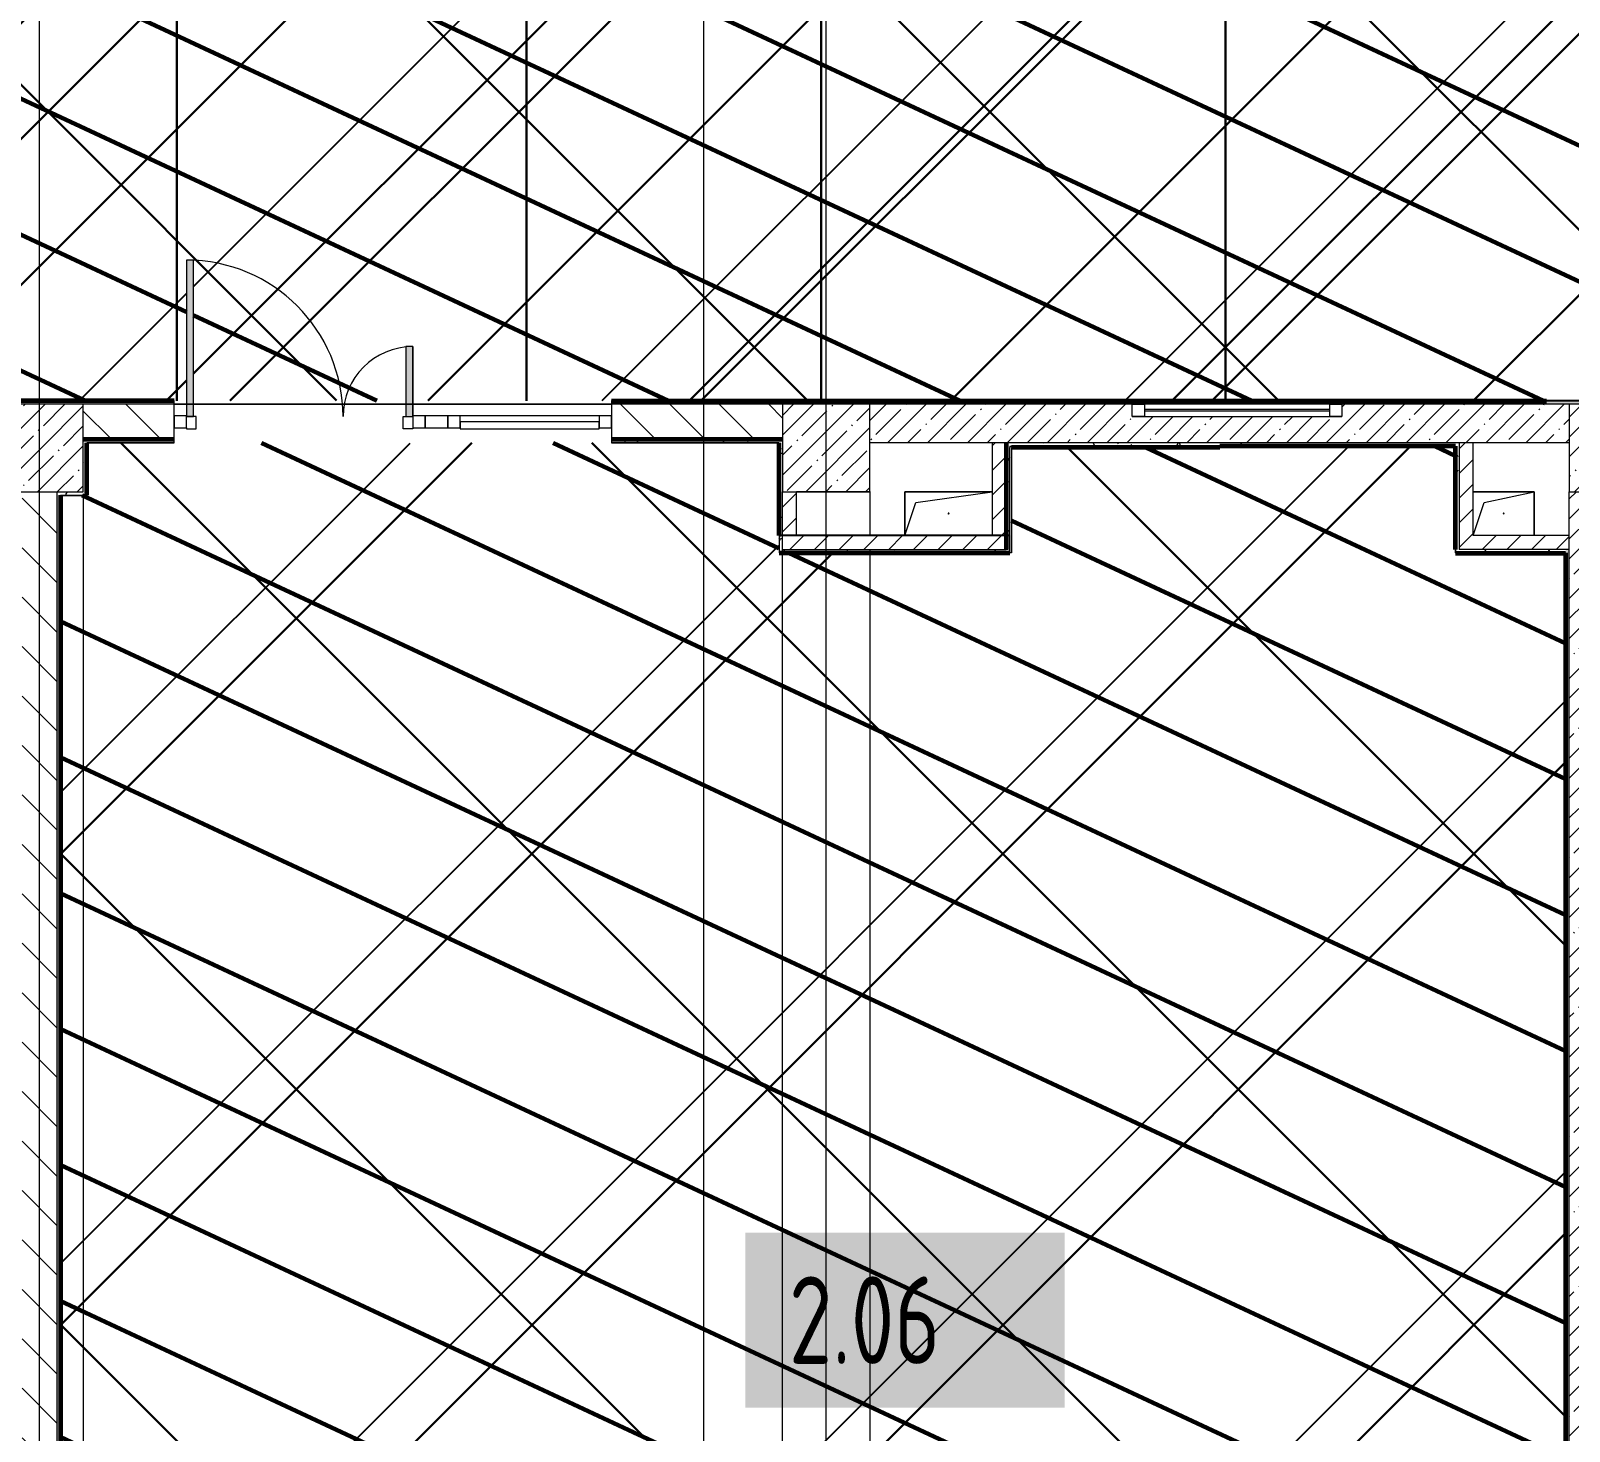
# Model space of a CAD drawing. Header units: millimetres. Extents: x -164500 to 426394, y -51911 to 102118.
# Drawn here: x 205382 to 214182, y 2025 to 10036 of the extents above; entities that cross this region are included whole.
import ezdxf

# ---------------------------------------------------------------- set-up
doc = ezdxf.new("R2010")
doc.units = ezdxf.units.MM
doc.linetypes.add('Осевая', pattern=[6350, 1270, -952.5, 3175, -952.5])
for name, color, linetype, lineweight in [('0) шлифовка', 5, 'Continuous', 60), ('1.4) Плинтус ПЛ-4', 6, 'Continuous', 60), ('5.3) Л-7 Линолеум 4 вып', 230, 'Continuous', 30), ('7.5) НЗ Линолеум Темпо ПЛЮС', 134, 'Continuous', 30), ('A-DETL-GENF', 7, 'Continuous', 9), ('A-FLOR', 7, 'Continuous', 9), ('A-GENM', 7, 'Continuous', 9), ('A-GLAZ', 7, 'Continuous', 9), ('A-GLAZ-1', 7, 'Continuous', 5), ('A-GLAZ-CURT', 7, 'Continuous', 9), ('A-GLAZ-CURT-2', 7, 'Continuous', 20), ('A-GLAZ-CWMG', 7, 'Continuous', 9), ('A-GLAZ-CWMG-1', 7, 'Continuous', 20), ('A-WALL', 7, 'Continuous', 5), ('I-WALL', 7, 'Continuous', 5), ('S-COLS', 7, 'Continuous', 9), ('S-COLS-1', 7, 'Continuous', 5), ('Оси', 7, 'Continuous', 9), ('Оси-2', 7, 'Осевая', 9)]:
    doc.layers.add(name, color=color, linetype=linetype, lineweight=lineweight)
for name, color, linetype in [('2) защита вин плитк', 6, 'Continuous'), ('3.1) Наливной пол', 3, 'Continuous'), ('3.2.3) Нал-ой пол 4 вып', 3, 'Continuous'), ('3.2.3) П-13.2', 6, 'Continuous')]:
    doc.layers.add(name, color=color, linetype=linetype)
doc.layers.add('A-AREA-PATT-2', color=7, linetype='Continuous', lineweight=5, true_color=0xcde0ef, transparency=1)
doc.layers.add('A-FLOR-PATT-1', color=7, linetype='Continuous', lineweight=9, true_color=0xeef6ff, transparency=0.5)
for name, color, linetype, lineweight, true_color in [('A-DOOR-1', 7, 'Continuous', 5, 0xc0c0c0), ('A-WALL-1', 9, 'Continuous', 5, 0x808080), ('A-WALL-FNSH-1', 9, 'Continuous', 5, 0x808080)]:
    doc.layers.add(name, color=color, linetype=linetype, lineweight=lineweight, true_color=true_color)
doc.styles.add('СПДС', font='ГОСТ тип А.ttf', dxfattribs={"width": 0.9})
pattern_1 = [(45, (148772.12, -0.94), (-114.04925, 114.04925), []), (45, (148886.17, -0.94), (-114.04925, 114.04925), [201.612, -40.322, 6.706, -33.617])]
pattern_2 = [(135, (148772.12, -0.94), (-141.42136, -141.42136), [])]
pattern_3 = [(45, (148772.12, -0.94), (-70.71068, 70.71068), [])]
pattern_4 = [(0, (148772.123, -0.94), (243.84, 60.96), [20.117, -162.763, 20.117, -162.763, -975.36]), (0, (148772.123, -0.94), (243.84, 60.96), [-365.76, 20.117, -345.643, 20.117, -162.763, -426.72]), (0, (148772.123, -0.94), (243.84, 60.96), [-914.4, 20.117, -101.803, 20.117, -284.683]), (120, (148863.563, 29.54), (-174.71291, 180.691634), [20.117, -162.763, 20.117, -162.763, -975.36]), (120, (148863.563, 29.54), (-174.71291, 180.691634), [-365.76, 20.117, -345.643, 20.117, -162.763, -426.72]), (120, (148863.563, 29.54), (-174.71291, 180.691634), [-914.4, 20.117, -101.803, 20.117, -284.683]), (240, (148894.043, 151.46), (-69.12709, -241.651634), [20.117, -162.763, 20.117, -162.763, -975.36]), (240, (148894.043, 151.46), (-69.12709, -241.651634), [-365.76, 20.117, -345.643, 20.117, -162.763, -426.72]), (240, (148894.043, 151.46), (-69.12709, -241.651634), [-914.4, 20.117, -101.803, 20.117, -284.683])]
pattern_5 = [(45, (205553.1, 26879), (-1347.04, 1347.04), [])]

# ---------------------------------------------------------------- blocks, each defined once
blk = doc.blocks.new('BSC_Колонна _Прямоугольная - 500х500-V282-Объем проектирования 2 этажа')
at = {"layer": 'S-COLS-1'}
h = blk.add_hatch(dxfattribs=at)
h.set_pattern_fill('FP_8', color=256, style=0, pattern_type=2)
h.set_pattern_definition([(45, (-61160, -7650), (-114.04925, 114.04925), []), (45, (-61045.95, -7650), (-114.04925, 114.04925), [201.613, -40.323, 6.706, -33.617])])
h.paths.add_polyline_path([(250, -250), (250, 250), (-250, 250), (-250, -250)])
for p, q in [((250, 250), (-250, 250)), ((-250, 250), (-250, -250)), ((250, -250), (250, 250)), ((-250, -250), (250, -250))]:
    blk.add_line(p, q, dxfattribs=at)
blk = doc.blocks.new('BSC_Колонна _Прямоугольная - 500х500-V293-Объем проектирования 2 этажа')
at = {"layer": 'S-COLS-1'}
h = blk.add_hatch(dxfattribs=at)
h.set_pattern_fill('FP_19', color=256, style=0, pattern_type=2)
h.set_pattern_definition([(45, (-65660, -7650), (-114.04925, 114.04925), []), (45, (-65545.95, -7650), (-114.04925, 114.04925), [201.613, -40.323, 6.706, -33.617])])
h.paths.add_polyline_path([(-250, -250), (250, -250), (250, 250), (-250, 250), (-250, 123.2)])
for p, q in [((250, 250), (-250, 250)), ((-250, 250), (-250, -250)), ((250, -250), (250, 250)), ((-250, -250), (250, -250))]:
    blk.add_line(p, q, dxfattribs=at)
blk = doc.blocks.new('BSC_Колонна _Прямоугольная - 500х500-V311-Объем проектирования 2 этажа')
at = {"layer": 'S-COLS-1'}
h = blk.add_hatch(dxfattribs=at)
h.set_pattern_fill('FP_64', color=256, style=0, pattern_type=2)
h.set_pattern_definition([(45, (-56660, -7650), (-114.04925, 114.04925), []), (45, (-56545.95, -7650), (-114.04925, 114.04925), [201.613, -40.323, 6.706, -33.617])])
h.paths.add_polyline_path([(100, -250), (250, -250), (250, 250), (-250, 250), (-250, -250), (-100, -250)])
for p, q in [((250, 250), (-250, 250)), ((-250, 250), (-250, -250)), ((250, -250), (250, 250)), ((-250, -250), (250, -250))]:
    blk.add_line(p, q, dxfattribs=at)
blk = doc.blocks.new('GM_Отверстие прямоугольное _в плите_ - Отверстие-21981336-Объем проектирования 2 этажа')
at = {"layer": 'A-GENM'}
for p, q in [((-175, 125), (175, 125)), ((175, 125), (-175, 125)), ((-112.5, 62.5), (175, 125)), ((175, 125), (175, -125)), ((175, -125), (175, 125)), ((-175, -125), (-112.5, 62.5))]:
    blk.add_line(p, q, dxfattribs=at)
for start, end in [(360, 180), (180, 360)]:
    blk.add_arc((0, 0), 2.5, start, end, dxfattribs=at)
blk = doc.blocks.new('GM_Отверстие прямоугольное _в плите_ - Отверстие-V416-Объем проектирования 2 этажа')
at = {"layer": 'A-GENM'}
for p, q in [((-250, -125), (-250, 125)), ((-250, 125), (250, 125)), ((250, 125), (-250, 125)), ((-250, 125), (-250, -125)), ((-187.5, 62.5), (250, 125)), ((-250, -125), (-187.5, 62.5))]:
    blk.add_line(p, q, dxfattribs=at)
for start, end in [(360, 180), (180, 360)]:
    blk.add_arc((0, 0), 2.5, start, end, dxfattribs=at)
blk = doc.blocks.new('120_Окно_СКБ_1Ст - 120_Окно_СКБ_1Ст 400х1200 EI30-24228621-Объем проектирования 2 этажа')
at = {"layer": 'A-GLAZ'}
for p, q in [((-600, 40), (-600, 110)), ((-600, 110), (-530, 110)), ((-530, 110), (-530, 40)), ((530, 40), (530, 110)), ((530, 110), (600, 110)), ((600, 110), (600, 40)), ((-530, 40), (-600, 40)), ((600, 40), (530, 40))]:
    blk.add_line(p, q, dxfattribs=at)
at = {"layer": 'A-GLAZ-1'}
for p, q in [((600, 110), (-600, 110)), ((-600, 40), (600, 40)), ((530, 80), (-530, 80)), ((530, 70), (-530, 70))]:
    blk.add_line(p, q, dxfattribs=at)
blk = doc.blocks.new('Прямоугольный импост - 50 x 70 мм-31700031-Объем проектирования 2 этажа')
at = {"layer": 'A-GLAZ-CWMG-1'}
for p, q in [((-70, 35), (0, 35)), ((-70, -35), (-70, 35)), ((0, 35), (0, -35)), ((0, -35), (-70, -35))]:
    blk.add_line(p, q, dxfattribs=at)
blk = doc.blocks.new('Системная панель - Стемалит - 40мм-32257327-Объем проектирования 2 этажа')
at = {"layer": 'A-GLAZ-CURT-2'}
for p, q in [((65, 35), (-65, 35)), ((-65, 35), (-65, -35)), ((65, -35), (65, 35)), ((-65, -35), (65, -35))]:
    blk.add_line(p, q, dxfattribs=at)
blk = doc.blocks.new('Прямоугольный импост - 50 x 70 мм-31687886-Объем проектирования 2 этажа')
at = {"layer": 'A-GLAZ-CWMG-1'}
for p, q in [((-35, 35), (35, 35)), ((-35, -35), (-35, 35)), ((35, 35), (35, -35)), ((35, -35), (-35, -35))]:
    blk.add_line(p, q, dxfattribs=at)
blk = doc.blocks.new('Прямоугольный импост - 50 x 70 мм-31701779-Объем проектирования 2 этажа')
at = {"layer": 'A-GLAZ-CWMG-1'}
for p, q in [((0, 35), (-70, 35)), ((-70, 35), (-70, -35)), ((0, -35), (0, 35)), ((-70, -35), (0, -35))]:
    blk.add_line(p, q, dxfattribs=at)
blk = doc.blocks.new('Системная панель - Стекло - 40мм-V499-Объем проектирования 2 этажа')
at = {"layer": 'A-GLAZ-CURT-2'}
for p, q in [((397.5, 0), (-397.5, 0)), ((-397.5, 0), (-397.5, -40)), ((397.5, -40), (397.5, 0)), ((-397.5, -40), (397.5, -40))]:
    blk.add_line(p, q, dxfattribs=at)
blk = doc.blocks.new('Прямоугольный импост - 50 x 70 мм-31702100-Объем проектирования 2 этажа')
at = {"layer": 'A-GLAZ-CWMG-1'}
for p, q in [((-35, 35), (35, 35)), ((-35, -35), (-35, 35)), ((35, 35), (35, -35)), ((35, -35), (-35, -35))]:
    blk.add_line(p, q, dxfattribs=at)
blk = doc.blocks.new('Прямоугольный импост - 50 x 70 мм-31720914-Объем проектирования 2 этажа')
at = {"layer": 'A-GLAZ-CWMG'}
blk.add_line((6460, 7920), (5665, 7920), dxfattribs=at)

msp = doc.modelspace()

# ---------------------------------------------------------------- hatches: boundary and pattern name
at = {"layer": '0) шлифовка', "true_color": 0x2776bb}
h = msp.add_hatch(dxfattribs=at)
h.set_pattern_fill('ANSI31', color=152, scale=222, angle=110)
h.set_pattern_definition([(155, (148903.1, 14959), (-297.8825, -638.811), [])])
h.paths.add_polyline_path([(224231.123, 10682.29), (223453.123, 10682.29), (223453.123, 10722.29), (224231.123, 10722.29), (224231.123, 10879), (222787.313, 10879), (222787.313, 10868.5), (222281.123, 10868.5), (222202.123, 10868.5), (222202.123, 10835), (222157.123, 10835), (222157.123, 10868.5), (215723.623, 10868.5), (215563.123, 10868.5), (215068.123, 10868.5), (210711.123, 10879), (210711.123, 10900), (210722.91, 11349), (210153.123, 11349), (210153.123, 10879), (210152.123, 10879), (210132.123, 10879), (207912.123, 10879), (196011.836, 10879), (196011.836, 10900), (193553.836, 10900), (193553.836, 10879), (191173.123, 10879), (191173.123, 10209), (187533.123, 10209), (187533.123, 10130), (187533.123, 7921), (188333.123, 7921), (188403.123, 7921), (188403.123, 8725), (188443.123, 8725), (188443.123, 7921), (189658.123, 7921), (189658.123, 8230), (189698.123, 8230), (189698.123, 7921), (197272.123, 7921), (197272.123, 8725), (197312.123, 8725), (197312.123, 7921), (198527.123, 7921), (198527.123, 8230), (198567.123, 8230), (198567.123, 7921), (206273.123, 7921), (206273.123, 8725), (206313.123, 8725), (206313.123, 7921), (207528.123, 7921), (207528.123, 8230), (207568.123, 8230), (207568.123, 7921), (214052.123, 7921), (214727.123, 7921), (220852.123, 7921), (221077.123, 7921), (223501.123, 7921), (223501.123, 8301), (224231.123, 8301), (224231.123, 9352.29), (224231.123, 9422.29), (223953.123, 9422.29), (223953.123, 9462.29), (224231.123, 9462.29)])
h = msp.add_hatch(dxfattribs=at)
h.set_pattern_fill('ANSI31', color=152, scale=222, angle=110)
h.set_pattern_definition([(155, (205553.1, 26879), (-297.882, -638.811), [])])
h.paths.add_polyline_path([(209661.123, 7679), (205703.123, 7679), (205703.123, 7379), (205553.123, 7379), (205553.123, 475), (205953.123, 475), (205953.123, 121), (209661.123, 121), (209661.123, 420.5), (209662.123, 420.5), (210483.123, 412.16), (210483.123, 121), (214161.123, 121), (214161.123, 7049), (213531.123, 7049), (213531.123, 7659), (212183.123, 7659), (212183.123, 7652), (210991.123, 7652), (210991.123, 7049.5), (210962.123, 7049.5), (210962.123, 7050), (209661.123, 7050)])
h.paths.add_polyline_path([(210483.123, 471), (209682.123, 471), (209682.123, 470), (210462.123, 470)], flags=16)
at = {"layer": '2) защита вин плитк'}
h = msp.add_hatch(dxfattribs=at)
h.set_pattern_fill('ANSI31', color=256, scale=600)
h.set_pattern_definition([(45, (148903.1, 14959), (-1347.04, 1347.04), [])])
h.paths.add_polyline_path([(224231.123, 10682.29), (223453.123, 10682.29), (223453.123, 10722.29), (224231.123, 10722.29), (224231.123, 10879), (222787.313, 10879), (222787.313, 10868.5), (222281.123, 10868.5), (222202.123, 10868.5), (222202.123, 10835), (222157.123, 10835), (222157.123, 10868.5), (215723.623, 10868.5), (215563.123, 10868.5), (215068.123, 10868.5), (210711.123, 10879), (210711.123, 10900), (210722.91, 11349), (210153.123, 11349), (210153.123, 10879), (210152.123, 10879), (210132.123, 10879), (207912.123, 10879), (196011.836, 10879), (196011.836, 10900), (193553.836, 10900), (193553.836, 10879), (191173.123, 10879), (191173.123, 10209), (187533.123, 10209), (187533.123, 10130), (187533.123, 7921), (188333.123, 7921), (188403.123, 7921), (188403.123, 8725), (188443.123, 8725), (188443.123, 7921), (189658.123, 7921), (189658.123, 8230), (189698.123, 8230), (189698.123, 7921), (197272.123, 7921), (197272.123, 8725), (197312.123, 8725), (197312.123, 7921), (198527.123, 7921), (198527.123, 8230), (198567.123, 8230), (198567.123, 7921), (206273.123, 7921), (206273.123, 8725), (206313.123, 8725), (206313.123, 7921), (207528.123, 7921), (207528.123, 8230), (207568.123, 8230), (207568.123, 7921), (214052.123, 7921), (214727.123, 7921), (220852.123, 7921), (221077.123, 7921), (223501.123, 7921), (223501.123, 8301), (224231.123, 8301), (224231.123, 9352.29), (224231.123, 9422.29), (223953.123, 9422.29), (223953.123, 9462.29), (224231.123, 9462.29)])
h = msp.add_hatch(dxfattribs=at)
h.set_pattern_fill('ANSI31', color=256, scale=600)
h.set_pattern_definition(pattern_5)
h.paths.add_polyline_path([(209661.123, 7679), (205703.123, 7679), (205703.123, 7379), (205553.123, 7379), (205553.123, 475), (205953.123, 475), (205953.123, 121), (209661.123, 121), (209661.123, 420.5), (209662.123, 420.5), (210483.123, 412.16), (210483.123, 121), (214161.123, 121), (214161.123, 7049), (213531.123, 7049), (213531.123, 7659), (212183.123, 7659), (212183.123, 7652), (210991.123, 7652), (210991.123, 7049.5), (210962.123, 7049.5), (210962.123, 7050), (209661.123, 7050)])
h.paths.add_polyline_path([(210483.123, 471), (209682.123, 471), (209682.123, 470), (210462.123, 470)], flags=16)
at = {"layer": '3.1) Наливной пол'}
h = msp.add_hatch(dxfattribs=at)
h.set_pattern_fill('ANSI31', color=256, scale=600)
h.set_pattern_definition([(45, (205553.1, 40701), (-1347.04, 1347.04), [])])
h.paths.add_polyline_path([(209661.123, 7677.008), (205703.123, 7677.008), (205703.123, 7377.008), (205553.123, 7377.008), (205553.123, 473.008), (205953.123, 473.008), (205953.123, 119.008), (209661.123, 119.008), (209661.123, 418.508), (209662.123, 418.508), (210483.123, 410.167), (210483.123, 119.008), (214161.123, 119.008), (214161.123, 7047.008), (213531.123, 7047.008), (213531.123, 7657.008), (212183.123, 7657.008), (212183.123, 7650.008), (210991.123, 7650.008), (210991.123, 7047.508), (210962.123, 7047.508), (210962.123, 7048.008), (209661.123, 7048.008)])
h.paths.add_polyline_path([(210483.123, 469.008), (209682.123, 469.008), (209682.123, 468.008), (210462.123, 468.008)], flags=16)
at = {"layer": '3.2.3) Нал-ой пол 4 вып'}
h = msp.add_hatch(dxfattribs=at)
h.set_pattern_fill('ANSI31', color=256, scale=600)
h.set_pattern_definition(pattern_5)
h.paths.add_polyline_path([(209661.123, 7679), (205703.123, 7679), (205703.123, 7379), (205553.123, 7379), (205553.123, 475), (205953.123, 475), (205953.123, 121), (209661.123, 121), (209661.123, 420.5), (209662.123, 420.5), (210483.123, 412.16), (210483.123, 121), (214161.123, 121), (214161.123, 7049), (213531.123, 7049), (213531.123, 7659), (212183.123, 7659), (212183.123, 7652), (210991.123, 7652), (210991.123, 7049.5), (210962.123, 7049.5), (210962.123, 7050), (209661.123, 7050)])
h.paths.add_polyline_path([(210483.123, 471), (209682.123, 471), (209682.123, 470), (210462.123, 470)], flags=16)
at = {"layer": '3.2.3) П-13.2'}
h = msp.add_hatch(dxfattribs=at)
h.set_pattern_fill('ANSI32', color=256, scale=222)
h.set_pattern_definition([(45, (148903.1, 14959), (-1495.21, 1495.21), []), (45, (149900, 14959), (-1495.21, 1495.21), [])])
h.paths.add_polyline_path([(224231.123, 10682.29), (223453.123, 10682.29), (223453.123, 10722.29), (224231.123, 10722.29), (224231.123, 10879), (222787.313, 10879), (222787.313, 10868.5), (222281.123, 10868.5), (222202.123, 10868.5), (222202.123, 10835), (222157.123, 10835), (222157.123, 10868.5), (215723.623, 10868.5), (215563.123, 10868.5), (215068.123, 10868.5), (210711.123, 10879), (210711.123, 10900), (210722.91, 11349), (210153.123, 11349), (210153.123, 10879), (210152.123, 10879), (210132.123, 10879), (207912.123, 10879), (196011.836, 10879), (196011.836, 10900), (193553.836, 10900), (193553.836, 10879), (191173.123, 10879), (191173.123, 10209), (187533.123, 10209), (187533.123, 10130), (187533.123, 7921), (188333.123, 7921), (188403.123, 7921), (188403.123, 8725), (188443.123, 8725), (188443.123, 7921), (189658.123, 7921), (189658.123, 8230), (189698.123, 8230), (189698.123, 7921), (197272.123, 7921), (197272.123, 8725), (197312.123, 8725), (197312.123, 7921), (198527.123, 7921), (198527.123, 8230), (198567.123, 8230), (198567.123, 7921), (206273.123, 7921), (206273.123, 8725), (206313.123, 8725), (206313.123, 7921), (207528.123, 7921), (207528.123, 8230), (207568.123, 8230), (207568.123, 7921), (214052.123, 7921), (214727.123, 7921), (220852.123, 7921), (221077.123, 7921), (223501.123, 7921), (223501.123, 8301), (224231.123, 8301), (224231.123, 9352.29), (224231.123, 9422.29), (223953.123, 9422.29), (223953.123, 9462.29), (224231.123, 9462.29)])
at = {"layer": '5.3) Л-7 Линолеум 4 вып'}
h = msp.add_hatch(dxfattribs=at)
h.set_pattern_fill('ANSI37', color=256, scale=600)
h.set_pattern_definition([(45, (148903.1, 14959), (-1347.04, 1347.04), []), (135, (148903.1, 14959), (-1347.04, -1347.04), [])])
h.paths.add_polyline_path([(224231.123, 10682.29), (223453.123, 10682.29), (223453.123, 10722.29), (224231.123, 10722.29), (224231.123, 10879), (222787.313, 10879), (222787.313, 10868.5), (222281.123, 10868.5), (222202.123, 10868.5), (222202.123, 10835), (222157.123, 10835), (222157.123, 10868.5), (215723.623, 10868.5), (215563.123, 10868.5), (215068.123, 10868.5), (210711.123, 10879), (210711.123, 10900), (210722.91, 11349), (210153.123, 11349), (210153.123, 10879), (210152.123, 10879), (210132.123, 10879), (207912.123, 10879), (196011.836, 10879), (196011.836, 10900), (193553.836, 10900), (193553.836, 10879), (191173.123, 10879), (191173.123, 10209), (187533.123, 10209), (187533.123, 10130), (187533.123, 7921), (188333.123, 7921), (188403.123, 7921), (188403.123, 8725), (188443.123, 8725), (188443.123, 7921), (189658.123, 7921), (189658.123, 8230), (189698.123, 8230), (189698.123, 7921), (197272.123, 7921), (197272.123, 8725), (197312.123, 8725), (197312.123, 7921), (198527.123, 7921), (198527.123, 8230), (198567.123, 8230), (198567.123, 7921), (206273.123, 7921), (206273.123, 8725), (206313.123, 8725), (206313.123, 7921), (207528.123, 7921), (207528.123, 8230), (207568.123, 8230), (207568.123, 7921), (214052.123, 7921), (214727.123, 7921), (220852.123, 7921), (221077.123, 7921), (223501.123, 7921), (223501.123, 8301), (224231.123, 8301), (224231.123, 9352.29), (224231.123, 9422.29), (223953.123, 9422.29), (223953.123, 9462.29), (224231.123, 9462.29)])
h = msp.add_hatch(dxfattribs=at)
h.set_pattern_fill('ANSI37', color=256, scale=600)
h.set_pattern_definition([(45, (205553.1, 26879), (-1347.04, 1347.04), []), (135, (205553.1, 26879), (-1347.04, -1347.04), [])])
h.paths.add_polyline_path([(209661.123, 7679), (205703.123, 7679), (205703.123, 7379), (205553.123, 7379), (205553.123, 475), (205953.123, 475), (205953.123, 121), (209661.123, 121), (209661.123, 420.5), (209662.123, 420.5), (210483.123, 412.16), (210483.123, 121), (214161.123, 121), (214161.123, 7049), (213531.123, 7049), (213531.123, 7659), (212183.123, 7659), (212183.123, 7652), (210991.123, 7652), (210991.123, 7049.5), (210962.123, 7049.5), (210962.123, 7050), (209661.123, 7050)])
h.paths.add_polyline_path([(210483.123, 471), (209682.123, 471), (209682.123, 470), (210462.123, 470)], flags=16)
at = {"layer": '7.5) НЗ Линолеум Темпо ПЛЮС'}
h = msp.add_hatch(dxfattribs=at)
h.set_pattern_fill('ANSI31', color=256, scale=333)
h.set_pattern_definition([(45, (148903.1, 14959), (-747.606, 747.606), [])])
h.paths.add_polyline_path([(224231.123, 10682.29), (223453.123, 10682.29), (223453.123, 10722.29), (224231.123, 10722.29), (224231.123, 10879), (222787.313, 10879), (222787.313, 10868.5), (222281.123, 10868.5), (222202.123, 10868.5), (222202.123, 10835), (222157.123, 10835), (222157.123, 10868.5), (215723.623, 10868.5), (215563.123, 10868.5), (215068.123, 10868.5), (210711.123, 10879), (210711.123, 10900), (210722.91, 11349), (210153.123, 11349), (210153.123, 10879), (210152.123, 10879), (210132.123, 10879), (207912.123, 10879), (196011.836, 10879), (196011.836, 10900), (193553.836, 10900), (193553.836, 10879), (191173.123, 10879), (191173.123, 10209), (187533.123, 10209), (187533.123, 10130), (187533.123, 7921), (188333.123, 7921), (188403.123, 7921), (188403.123, 8725), (188443.123, 8725), (188443.123, 7921), (189658.123, 7921), (189658.123, 8230), (189698.123, 8230), (189698.123, 7921), (197272.123, 7921), (197272.123, 8725), (197312.123, 8725), (197312.123, 7921), (198527.123, 7921), (198527.123, 8230), (198567.123, 8230), (198567.123, 7921), (206273.123, 7921), (206273.123, 8725), (206313.123, 8725), (206313.123, 7921), (207528.123, 7921), (207528.123, 8230), (207568.123, 8230), (207568.123, 7921), (214052.123, 7921), (214727.123, 7921), (220852.123, 7921), (221077.123, 7921), (223501.123, 7921), (223501.123, 8301), (224231.123, 8301), (224231.123, 9352.29), (224231.123, 9422.29), (223953.123, 9422.29), (223953.123, 9462.29), (224231.123, 9462.29)])
at = {"layer": 'A-AREA-PATT-2'}
h = msp.add_hatch(color=256, dxfattribs=at)
h.paths.add_polyline_path([(210991.123, 7048.559), (210991.123, 7651.059), (212183.123, 7651.059), (212183.123, 7655.059), (210987.123, 7654.059), (210987.123, 7149.95), (210983.123, 7148.26), (210983.123, 7048.559)])
h.paths.add_polyline_path([(209707.123, 7049.059), (210982.123, 7049.059), (210982.123, 7149.95), (210972.123, 7149.059), (210972.123, 7059.059), (209662.123, 7059.059), (209662.869, 7049.059), (209684.548, 7049.059)])
at = {"layer": 'A-FLOR-PATT-1'}
h = msp.add_hatch(color=256, dxfattribs=at)
h.paths.add_polyline_path([(198527.123, 7899.059), (198567.123, 7899.059), (198567.123, 8229.059), (198527.123, 8229.059)])
h.paths.add_polyline_path([(197307.408, 7899.059), (197312.123, 7899.059), (197312.123, 8724.059), (197272.123, 8724.059), (197272.123, 7899.059)])
h.paths.add_polyline_path([(189658.123, 7899.059), (189698.123, 7899.059), (189698.123, 8229.059), (189658.123, 8229.059), (189658.123, 7919.059)])
h.paths.add_polyline_path([(206273.123, 7899.059), (206313.123, 7899.059), (206313.123, 8724.059), (206273.123, 8724.059), (206273.123, 7919.059)])
h.paths.add_polyline_path([(188403.123, 7899.059), (188443.123, 7899.059), (188443.123, 8724.059), (188403.123, 8724.059), (188403.123, 8042.36)])
h.paths.add_polyline_path([(207568.123, 7899.059), (207568.123, 8229.059), (207528.123, 8229.059), (207528.123, 7899.059)])
h.paths.add_polyline_path([(223953.123, 9421.349), (224252.123, 9421.349), (224252.123, 9461.349), (223953.123, 9461.349)])
h.paths.add_polyline_path([(224191.464, 10681.349), (224252.123, 10681.349), (224252.123, 10721.349), (223453.123, 10721.349), (223453.123, 10681.349), (223522.123, 10681.349)])
h = msp.add_hatch(color=256, dxfattribs=at)
h.paths.add_polyline_path([(207528.123, 7829.059), (207568.123, 7829.059), (207568.123, 7899.059), (207528.123, 7899.059), (207528.123, 7834.059)])
h.paths.add_polyline_path([(206273.123, 7829.059), (206313.123, 7829.059), (206313.123, 7899.059), (206273.123, 7899.059), (206273.123, 7834.059)])
at = {"layer": 'I-WALL'}
h = msp.add_hatch(dxfattribs=at)
h.set_pattern_fill('FP_191', color=256, style=0, pattern_type=2)
h.set_pattern_definition(pattern_4)
h.paths.add_polyline_path([(223516.409, 7899.059), (223522.123, 7899.059), (223501.123, 7919.059), (222477.123, 7919.059), (222477.123, 7907.059), (222532.123, 7907.059), (222532.123, 7899.059), (223502.123, 7899.059)])
h.paths.add_polyline_path([(221022.123, 7899.059), (221023.057, 7907.059), (221077.123, 7907.059), (221077.123, 7919.059), (220507.123, 7919.059), (220507.123, 7907.059), (220537.123, 7907.059), (220537.123, 7899.059), (220872.123, 7899.059)])
h.paths.add_polyline_path([(219092.123, 7899.059), (219377.123, 7899.059), (219377.123, 7907.059), (219407.123, 7907.059), (219407.123, 7919.059), (218132.604, 7919.059), (218132.604, 7907.059), (218162.604, 7907.059), (218162.604, 7899.059), (218989.439, 7899.059)])
h.paths.add_polyline_path([(214402.123, 7899.059), (214697.123, 7899.947), (214697.123, 7907.059), (214727.123, 7907.059), (214727.123, 7919.059), (208703.123, 7919.059), (208703.123, 7899.059), (214182.123, 7899.059)])
h.paths.add_polyline_path([(216098.502, 7899.059), (217002.604, 7899.059), (217002.604, 7907.059), (217032.604, 7907.059), (217032.604, 7919.059), (215827.123, 7919.059), (215827.123, 7907.059), (215857.123, 7907.059), (215857.123, 7899.059), (215990.883, 7899.059)])
h.paths.add_polyline_path([(206203.123, 7899.059), (206203.123, 7919.059), (199702.123, 7919.059), (199702.123, 7899.059), (205980.22, 7899.059)])
h.paths.add_polyline_path([(196682.123, 7899.059), (197202.123, 7899.059), (197202.123, 7919.059), (190833.123, 7919.059), (190833.123, 7899.059), (196182.123, 7899.059)])
h.paths.add_polyline_path([(187532.123, 7899.059), (188333.123, 7899.059), (188333.123, 7919.059), (187532.123, 7918.106), (187512.648, 7899.059)])
h.paths.add_polyline_path([(187512.123, 7899.059), (187522.123, 7909.059), (187512.123, 7919.059), (187512.123, 7913.344)])
h = msp.add_hatch(dxfattribs=at)
h.set_pattern_fill('FP_23', color=256, style=0, pattern_type=2)
h.set_pattern_definition(pattern_2)
h.paths.add_polyline_path([(205952.123, 7699.059), (206203.123, 7699.059), (206203.123, 7899.059), (205682.123, 7899.059), (205682.123, 7699.059)])
h.paths.add_polyline_path([(208703.123, 7699.059), (209682.123, 7699.059), (209682.123, 7899.059), (208703.123, 7899.059), (208703.123, 7855.357)])
h = msp.add_hatch(dxfattribs=at)
h.set_pattern_fill('FP_1', color=256, style=0, pattern_type=2)
h.set_pattern_definition(pattern_1)
h.paths.add_polyline_path([(213930.298, 7679.059), (214182.123, 7679.059), (214182.123, 7899.059), (212882.123, 7899.059), (212882.123, 7829.059), (211682.123, 7829.059), (211682.123, 7899.059), (210182.123, 7899.059), (210182.123, 7679.059), (213632.123, 7679.059)])
h = msp.add_hatch(dxfattribs=at)
h.set_pattern_fill('FP_191', color=256, style=0, pattern_type=2)
h.set_pattern_definition(pattern_4)
h.paths.add_polyline_path([(209661.123, 7679.059), (209682.123, 7699.059), (208703.123, 7699.059), (208703.123, 7679.059), (209411.012, 7679.059)])
h.paths.add_polyline_path([(209682.123, 7679.059), (209682.123, 7699.059), (209662.123, 7679.059)])
h.paths.add_polyline_path([(205980.22, 7679.059), (206203.123, 7679.059), (206203.123, 7699.059), (205682.123, 7699.059), (205703.123, 7679.059), (205952.123, 7679.059)])
h.paths.add_polyline_path([(205702.123, 7679.059), (205682.123, 7699.059), (205682.123, 7679.059)])
h = msp.add_hatch(dxfattribs=at)
h.set_pattern_fill('FP_191', color=256, style=0, pattern_type=2)
h.set_pattern_definition(pattern_4)
h.paths.add_polyline_path([(205702.123, 7379.059), (205702.123, 7679.059), (205682.123, 7679.059), (205682.903, 7379.059)])
h = msp.add_hatch(dxfattribs=at)
h.set_pattern_fill('FP_191', color=256, style=0, pattern_type=2)
h.set_pattern_definition(pattern_4)
h.paths.add_polyline_path([(209682.123, 7069.059), (209682.123, 7679.059), (209662.123, 7679.059), (209662.123, 7069.059)])
h = msp.add_hatch(dxfattribs=at)
h.set_pattern_fill('FP_22', color=256, style=0, pattern_type=2)
h.set_pattern_definition(pattern_3)
h.paths.add_polyline_path([(210962.123, 7149.059), (210962.123, 7679.059), (210882.123, 7679.059), (210882.123, 7149.059), (210918.086, 7149.059)])
h = msp.add_hatch(dxfattribs=at)
h.set_pattern_fill('FP_191', color=256, style=0, pattern_type=2)
h.set_pattern_definition(pattern_4)
h.paths.add_polyline_path([(213207.564, 7659.059), (213531.123, 7659.059), (213532.123, 7679.059), (210962.123, 7679.059), (210962.123, 7659.059), (213124.8, 7659.059)])
h = msp.add_hatch(dxfattribs=at)
h.set_pattern_fill('FP_191', color=256, style=0, pattern_type=2)
h.set_pattern_definition(pattern_4)
h.paths.add_polyline_path([(210972.123, 7049.059), (210982.123, 7049.059), (210982.123, 7659.059), (210962.123, 7659.059), (210962.123, 7049.059), (210971.381, 7049.059)])
h = msp.add_hatch(dxfattribs=at)
h.set_pattern_fill('FP_191', color=256, style=0, pattern_type=2)
h.set_pattern_definition(pattern_4)
h.paths.add_polyline_path([(213552.123, 7069.059), (213552.123, 7679.059), (213532.123, 7679.059), (213532.123, 7069.059)])
h = msp.add_hatch(dxfattribs=at)
h.set_pattern_fill('FP_22', color=256, style=0, pattern_type=2)
h.set_pattern_definition(pattern_3)
h.paths.add_polyline_path([(213632.123, 7069.059), (213632.123, 7679.059), (213552.123, 7679.059), (213552.123, 7069.059), (213572.748, 7069.059)])
h = msp.add_hatch(dxfattribs=at)
h.set_pattern_fill('FP_23', color=256, style=0, pattern_type=2)
h.set_pattern_definition(pattern_2)
h.paths.add_polyline_path([(205532.123, 424.059), (205532.065, 7399.059), (205332.123, 7399.059), (205332.123, 424.059)])
h = msp.add_hatch(dxfattribs=at)
h.set_pattern_fill('FP_191', color=256, style=0, pattern_type=2)
h.set_pattern_definition(pattern_4)
h.paths.add_polyline_path([(205681.69, 7379.059), (205682.123, 7379.059), (205682.123, 7399.059), (205532.123, 7399.059), (205532.123, 7379.059), (205680.695, 7379.059)])
h = msp.add_hatch(dxfattribs=at)
h.set_pattern_fill('FP_22', color=256, style=0, pattern_type=2)
h.set_pattern_definition(pattern_3)
h.paths.add_polyline_path([(209699.981, 7149.059), (209762.123, 7149.059), (209762.123, 7399.059), (209682.123, 7399.059), (209682.123, 7149.059)])
h = msp.add_hatch(dxfattribs=at)
h.set_pattern_fill('FP_1', color=256, style=0, pattern_type=2)
h.set_pattern_definition(pattern_1)
h.paths.add_polyline_path([(214354.159, 399.059), (214402.123, 399.059), (214402.123, 7399.059), (214182.123, 7399.059), (214182.123, 399.059), (214345.726, 399.059)])
h = msp.add_hatch(dxfattribs=at)
h.set_pattern_fill('FP_191', color=256, style=0, pattern_type=2)
h.set_pattern_definition(pattern_4)
h.paths.add_polyline_path([(205532.123, 449.059), (205552.123, 470.059), (205552.123, 7378.059), (205532.123, 7379.059), (205532.123, 469.059)])
h = msp.add_hatch(dxfattribs=at)
h.set_pattern_fill('FP_22', color=256, style=0, pattern_type=2)
h.set_pattern_definition(pattern_3)
h.paths.add_polyline_path([(210482.123, 7069.059), (210962.123, 7069.059), (210962.123, 7149.059), (209682.123, 7149.059), (209682.123, 7069.059), (210316.627, 7069.059)])
h = msp.add_hatch(dxfattribs=at)
h.set_pattern_fill('FP_22', color=256, style=0, pattern_type=2)
h.set_pattern_definition(pattern_3)
h.paths.add_polyline_path([(213930.298, 7069.059), (214182.123, 7069.059), (214182.123, 7149.059), (213632.123, 7149.059), (213632.123, 7069.059), (213762.959, 7069.059)])
h = msp.add_hatch(dxfattribs=at)
h.set_pattern_fill('FP_191', color=256, style=0, pattern_type=2)
h.set_pattern_definition(pattern_4)
h.paths.add_polyline_path([(210960.669, 7049.059), (210960.67, 7049.081), (209662.123, 7069.059), (209662.869, 7049.059), (210482.623, 7049.059)])
h = msp.add_hatch(dxfattribs=at)
h.set_pattern_fill('FP_191', color=256, style=0, pattern_type=2)
h.set_pattern_definition(pattern_4)
h.paths.add_polyline_path([(210962.123, 7049.059), (210962.123, 7069.059), (209762.123, 7067.809), (210960.67, 7049.081)])
h = msp.add_hatch(dxfattribs=at)
h.set_pattern_fill('FP_191', color=256, style=0, pattern_type=2)
h.set_pattern_definition(pattern_4)
h.paths.add_polyline_path([(213930.298, 7049.059), (214161.123, 7049.059), (214161.123, 7069.059), (213532.123, 7069.059), (213532.123, 7049.059), (213781.258, 7049.059)])
h = msp.add_hatch(dxfattribs=at)
h.set_pattern_fill('FP_191', color=256, style=0, pattern_type=2)
h.set_pattern_definition(pattern_4)
h.paths.add_polyline_path([(214182.123, 99.059), (214180.316, 119.059), (214162.123, 119.059), (214162.123, 99.059)])
h.paths.add_polyline_path([(214182.123, 119.059), (214182.123, 7069.059), (214162.123, 7069.059), (214162.942, 120.018), (214180.307, 119.149)])

# ---------------------------------------------------------------- linework, layer by layer
at = {"layer": '1.4) Плинтус ПЛ-4'}
for p, q in [((206203.123, 7919.059), (199702.123, 7919.059)), ((208703.123, 7919.059), (214052.123, 7919.059)), ((205682.123, 7699.059), (206203.123, 7699.059)), ((205702.123, 7379.059), (205702.123, 7679.059)), ((208703.123, 7699.059), (209682.123, 7699.059)), ((209661.123, 7678.059), (209661.123, 7149.45)), ((210962.123, 7679.059), (210962.123, 7069.059)), ((213532.123, 7659.059), (212183.123, 7659.059)), ((213532.123, 7069.059), (213532.123, 7659.059)), ((212183.123, 7651.059), (210991.123, 7651.059)), ((205552.123, 7379.059), (205552.123, 470.059)), ((209662.123, 7049.059), (210982.123, 7049.059)), ((213531.123, 7048.059), (214161.123, 7048.059)), ((214162.123, 99.059), (214162.123, 7049.059))]:
    msp.add_line(p, q, dxfattribs=at)
at = {"layer": '7.5) НЗ Линолеум Темпо ПЛЮС'}
for points in [[(209903.931, 11348.058), (209903.931, 7919.059)], [(206216.931, 10877.059), (206216.931, 7919.059)], [(208216.931, 7919.059), (208216.931, 10877.059)], [(212216.931, 10878.059), (212216.931, 7919.059)]]:
    msp.add_lwpolyline(points, dxfattribs=at)
at = {"layer": 'A-DETL-GENF'}
for p, q in [((206313.123, 8724.059), (206273.123, 8724.059)), ((206273.123, 8724.059), (206273.123, 7834.059)), ((206313.123, 7829.059), (206313.123, 8724.059)), ((207568.123, 8229.059), (207528.123, 8229.059)), ((207528.123, 8229.059), (207528.123, 7829.059)), ((207568.123, 7834.059), (207568.123, 8229.059)), ((206273.123, 7829.059), (206313.123, 7829.059)), ((206328.123, 7829.059), (206273.123, 7829.059)), ((206273.123, 7764.059), (206273.123, 7759.059)), ((206273.123, 7759.059), (206328.123, 7759.059)), ((206328.123, 7759.059), (206328.123, 7829.059)), ((207513.123, 7759.059), (207513.123, 7829.059)), ((207513.123, 7829.059), (207568.123, 7829.059)), ((207568.123, 7759.059), (207513.123, 7759.059)), ((207528.123, 7829.059), (207568.123, 7829.059)), ((207568.123, 7764.059), (207568.123, 7759.059))]:
    msp.add_line(p, q, dxfattribs=at)
at = {"layer": 'A-DOOR-1'}
for p, q in [((206273.123, 8724.059), (206273.123, 7834.059)), ((207568.123, 8229.059), (207568.123, 7834.059))]:
    msp.add_line(p, q, dxfattribs=at)
for centre, radius, start, end in [((206273.123, 7829.059), 895, 0, 90), ((207568.123, 7829.059), 400, 90, 180)]:
    msp.add_arc(centre, radius, start, end, dxfattribs=at)
at = {"layer": 'A-FLOR'}
for p, q in [((206203.123, 7900), (208703.123, 7900)), ((206203.123, 7835), (206203.123, 7900)), ((208703.123, 7900), (206203.123, 7900)), ((206203.123, 7899.059), (208703.123, 7899.059)), ((206203.123, 7834.059), (206203.123, 7899.059)), ((208703.123, 7899.059), (206203.123, 7899.059)), ((206203.123, 7700), (206203.123, 7765)), ((206203.123, 7699.059), (206203.123, 7764.059)), ((209762.123, 7400), (210182.123, 7400)), ((209762.123, 7399.059), (210182.123, 7399.059)), ((210182.123, 7400), (210182.123, 7150)), ((210182.123, 7399.059), (210182.123, 7149.059)), ((205682.123, 7380), (205682.123, 475)), ((205682.123, 7379.059), (205682.123, 474.059)), ((209682.123, 470), (209682.123, 7050)), ((209682.123, 469.059), (209682.123, 7049.059)), ((210182.123, 7050), (210182.123, 475)), ((210182.123, 7049.059), (210182.123, 474.059))]:
    msp.add_line(p, q, dxfattribs=at)
at = {"layer": 'A-WALL'}
for p, q in [((211532.123, 7919.059), (211532.123, 7920.059)), ((211582.123, 7920.059), (211582.123, 7919.059)), ((214052.123, 7919.059), (214052.123, 7920.059)), ((205703.123, 7679.059), (205703.123, 7678.059)), ((209661.123, 7678.059), (209661.123, 7679.059)), ((214182.123, 7679.059), (210182.123, 7679.059)), ((213531.123, 7658.059), (213531.123, 7659.059)), ((214182.123, 399.059), (214182.123, 7399.059)), ((214182.123, 7069.059), (213552.123, 7069.059))]:
    msp.add_line(p, q, dxfattribs=at)
at = {"layer": 'A-WALL-1'}
for p, q in [((206203.123, 7899.059), (205682.123, 7899.059)), ((206203.123, 7679.059), (206203.123, 7919.059)), ((208703.123, 7919.059), (208703.123, 7679.059)), ((209682.123, 7899.059), (208703.123, 7899.059)), ((211682.123, 7899.059), (210182.123, 7899.059)), ((214182.123, 7899.059), (212882.123, 7899.059)), ((205702.123, 7679.059), (205703.123, 7679.059)), ((209661.123, 7679.059), (209662.123, 7679.059)), ((210882.123, 7679.059), (210882.123, 7149.059)), ((213552.123, 7679.059), (213552.123, 7069.059)), ((213632.123, 7149.059), (213632.123, 7679.059)), ((210982.123, 7049.059), (210982.123, 7651.059)), ((205532.123, 7399.059), (205532.123, 424.059)), ((209682.123, 7049.059), (209682.123, 7399.059)), ((209762.123, 7149.059), (209762.123, 7399.059)), ((205552.123, 7379.059), (205702.123, 7379.059)), ((209662.123, 7150.45), (209662.123, 7049.059)), ((210882.123, 7149.059), (209762.123, 7149.059)), ((214182.123, 7149.059), (213632.123, 7149.059)), ((209682.123, 7069.059), (210962.123, 7069.059)), ((214161.123, 7049.059), (214162.123, 7049.059))]:
    msp.add_line(p, q, dxfattribs=at)
at = {"layer": 'A-WALL-FNSH-1'}
for p, q in [((206203.123, 7920.059), (199702.123, 7920.059)), ((206203.123, 7919.059), (206203.123, 7920.059)), ((214727.123, 7920.059), (208703.123, 7920.059)), ((208703.123, 7920.059), (208703.123, 7919.059)), ((214052.123, 7919.059), (214727.123, 7919.059)), ((206203.123, 7679.059), (205703.123, 7679.059)), ((205703.123, 7378.059), (205703.123, 7678.059)), ((205703.123, 7678.059), (206203.123, 7678.059)), ((206203.123, 7678.059), (206203.123, 7679.059)), ((209661.123, 7679.059), (208703.123, 7679.059)), ((208703.123, 7679.059), (208703.123, 7678.059)), ((208703.123, 7678.059), (209661.123, 7678.059)), ((209662.123, 7150.45), (209662.123, 7679.059)), ((212183.123, 7658.059), (213531.123, 7658.059)), ((213531.123, 7658.059), (213531.123, 7048.059)), ((205553.123, 7378.059), (205703.123, 7378.059)), ((205553.123, 470.059), (205553.123, 7378.059)), ((209661.123, 7149.45), (210982.123, 7149.45)), ((210982.123, 7150.45), (209662.123, 7150.45)), ((213532.123, 7049.059), (213532.123, 7069.059)), ((214161.123, 7049.059), (213532.123, 7049.059)), ((214161.123, 120.059), (214161.123, 7049.059))]:
    msp.add_line(p, q, dxfattribs=at)
at = {"layer": 'I-WALL'}
for p, q in [((210982.123, 7659.059), (212183.123, 7659.059)), ((210982.123, 7659.059), (210982.123, 7651.059)), ((212183.123, 7651.059), (212183.123, 7658.059)), ((210983.123, 7651.059), (210982.123, 7651.059)), ((210983.123, 7048.559), (210983.123, 7651.059)), ((210991.123, 7651.059), (210991.123, 7048.559)), ((210991.123, 7048.559), (210983.123, 7048.559))]:
    msp.add_line(p, q, dxfattribs=at)
at = {"layer": 'Оси'}
for points in [[(205432.123, -1907.2), (205432.123, 3092.8), (205432.123, 22397.13), (205432.123, 27397.13)], [(209232.123, -1907.2), (209232.123, 3092.8), (209232.123, 22397.13), (209232.123, 27397.13)], [(210435.291, -1907.2), (210435.291, -1203.334), (209932.123, -637.2), (209932.123, 4362.8), (209932.123, 22397.13), (209932.123, 27397.13)]]:
    msp.add_lwpolyline(points, dxfattribs=at)
at = {"layer": 'Оси-2'}
for p, q in [((205432.123, 3093.741), (205432.123, 22398.071)), ((209232.123, 3093.741), (209232.123, 22398.071)), ((209932.123, 4363.741), (209932.123, 22398.071))]:
    msp.add_line(p, q, dxfattribs=at)

# ---------------------------------------------------------------- block references
at = {"layer": 'A-GENM'}
for name, p in [('GM_Отверстие прямоугольное _в плите_ - Отверстие-V416-Объем проектирования 2 этажа', (210632.123, 7274.059)), ('GM_Отверстие прямоугольное _в плите_ - Отверстие-21981336-Объем проектирования 2 этажа', (213807.123, 7274.059))]:
    msp.add_blockref(name, p, dxfattribs=at)
at = {"layer": 'A-GLAZ', "color": 3}
msp.add_blockref('120_Окно_СКБ_1Ст - 120_Окно_СКБ_1Ст 400х1200 EI30-24228621-Объем проектирования 2 этажа', (212282.123, 7789.059), dxfattribs=at)
at = {"layer": 'A-GLAZ-CURT'}
for name, p in [('Системная панель - Стемалит - 40мм-32257327-Объем проектирования 2 этажа', (207703.123, 7799.059)), ('Системная панель - Стекло - 40мм-V499-Объем проектирования 2 этажа', (208235.623, 7799.059))]:
    msp.add_blockref(name, p, dxfattribs=at)
at = {"layer": 'A-GLAZ-CWMG', "rotation": 180}
msp.add_blockref('Прямоугольный импост - 50 x 70 мм-31701779-Объем проектирования 2 этажа', (206203.123, 7799.059), dxfattribs=at)
at = {"layer": 'A-GLAZ-CWMG', "extrusion": (0, 0, -1), "rotation": 180}
for name, p in [('Прямоугольный импост - 50 x 70 мм-31687886-Объем проектирования 2 этажа', (-207603.123, 7799.059)), ('Прямоугольный импост - 50 x 70 мм-31702100-Объем проектирования 2 этажа', (-207803.123, 7799.059)), ('Прямоугольный импост - 50 x 70 мм-31700031-Объем проектирования 2 этажа', (-208703.123, 7799.059))]:
    msp.add_blockref(name, p, dxfattribs=at)
at = {"layer": 'A-GLAZ-CWMG'}
msp.add_blockref('Прямоугольный импост - 50 x 70 мм-31720914-Объем проектирования 2 этажа', (202173.123, -85.941), dxfattribs=at)
at = {"layer": 'S-COLS'}
for name, p in [('BSC_Колонна _Прямоугольная - 500х500-V311-Объем проектирования 2 этажа', (205432.123, 7649.059)), ('BSC_Колонна _Прямоугольная - 500х500-V282-Объем проектирования 2 этажа', (209932.123, 7649.059)), ('BSC_Колонна _Прямоугольная - 500х500-V293-Объем проектирования 2 этажа', (214432.123, 7649.059))]:
    msp.add_blockref(name, p, dxfattribs=at)

# ---------------------------------------------------------------- texts
at = {"insert": (209718.784, 2910.459), "char_height": 500, "width": 1327.5945, "attachment_point": 1, "style": 'СПДС', "bg_fill": 1, "box_fill_scale": 1.5, "bg_fill_color": 7, "bg_fill_true_color": 16777215, "bg_fill_transparency": 0}
msp.add_mtext('2.06', dxfattribs=at)

doc.saveas('drawing.dxf')
